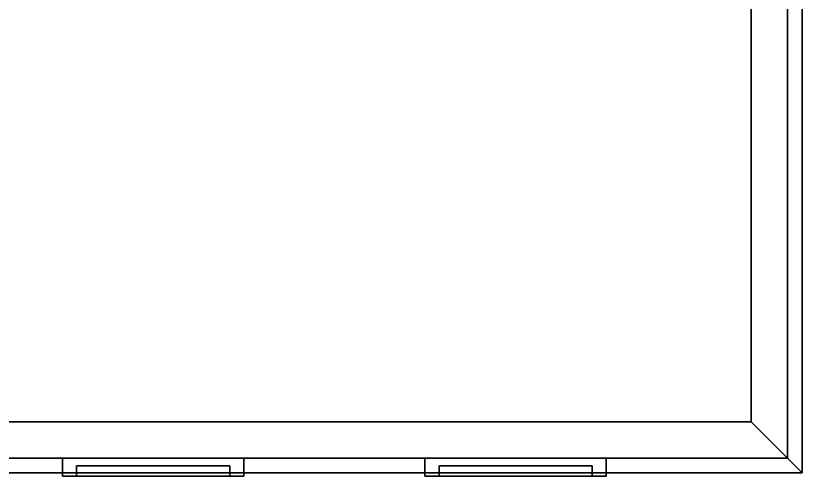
# Model space of a CAD drawing. Extents: x -9.3 to 15.5, y -7 to 5.4.
# Drawn here: x 10.151 to 14.49, y -4.1 to -1.562 of the extents above; entities that cross this region are included whole.
import ezdxf

# ---------------------------------------------------------------- set-up
doc = ezdxf.new("R2010")
doc.units = 0

msp = doc.modelspace()

# ---------------------------------------------------------------- linework, layer by layer
for points in [[(14.2088, 4.8, 5.5), (14.2088, -3.8, 5.5), (14.4902, -4.0814, 5.5), (14.4902, 5.0814, 5.5)], [(14.4902, 5.0814, 5.2631), (14.4902, -4.0814, 5.2631), (14.4088, -4, 5.2631), (14.4088, 5, 5.2631)], [(14.4902, 5.0814, 5.2631), (14.4902, 5.0814, 5.5), (14.4902, -4.0814, 5.5), (14.4902, -4.0814, 5.2631)], [(14.4088, -4, 1.1), (14.4088, -4), (14.4088, 5), (14.4088, 5, 1.1)], [(14.4088, -4, 5.2631), (14.4088, -4, 1.1), (14.4088, 5, 1.1), (14.4088, 5, 5.2631)], [(14.2088, -3.8, 4.7), (14.2088, 4.8, 4.7), (5.6088, 4.8, 4.7), (5.6088, -3.8, 4.7)], [(14.2088, 4.8, 4.7), (14.2088, -3.8, 4.7), (14.2088, -3.8, 5.5), (14.2088, 4.8, 5.5)], [(14.2088, -3.8, 5.5), (5.6088, -3.8, 5.5), (5.4088, -4.0814, 5.5), (14.4902, -4.0814, 5.5)], [(14.2088, -3.8, 4.7), (5.6088, -3.8, 4.7), (5.6088, -3.8, 5.5), (14.2088, -3.8, 5.5)], [(14.4902, -4.0814, 5.2631), (5.4088, -4.0814, 5.2631), (5.4088, -4, 5.2631), (14.4088, -4, 5.2631)], [(9.4088, -4, 1.1), (5.4088, -4), (14.4088, -4), (10.4088, -4, 1.1)], [(10.4088, -4, 2.4226), (14.4088, -4, 5.2631), (5.4088, -4, 5.2631), (9.4088, -4, 2.4226)], [(9.4088, -4, 2.4226), (9.4088, -4, 1.1), (10.4088, -4, 1.1), (10.4088, -4, 2.4226)], [(10.4088, -4, 1.1), (14.4088, -4), (11.4088, -4, 1.1)], [(11.4088, -4, 2.4226), (14.4088, -4, 5.2631), (10.4088, -4, 2.4226)], [(11.4088, -4.1, 1.1), (10.4088, -4.1, 1.1), (10.4088, -4, 1.1), (11.4088, -4, 1.1)], [(10.4088, -4.1, 1.1), (10.4088, -4.1, 2.4226), (10.4088, -4, 2.4226), (10.4088, -4, 1.1)], [(10.4088, -4.1, 2.4226), (11.4088, -4.1, 2.4226), (11.4088, -4, 2.4226), (10.4088, -4, 2.4226)], [(11.4088, -4, 2.4226), (11.4088, -4, 1.1), (12.4088, -4, 1.1), (12.4088, -4, 2.4226)], [(11.4088, -4, 1.1), (14.4088, -4), (12.4088, -4, 1.1)], [(12.4088, -4, 2.4226), (14.4088, -4, 5.2631), (11.4088, -4, 2.4226)], [(11.4088, -4.1, 2.4226), (11.4088, -4.1, 1.1), (11.4088, -4, 1.1), (11.4088, -4, 2.4226)], [(12.4088, -4, 1.1), (14.4088, -4), (13.4088, -4, 1.1)], [(13.4088, -4, 2.4226), (14.4088, -4, 5.2631), (12.4088, -4, 2.4226)], [(13.4088, -4.1, 1.1), (12.4088, -4.1, 1.1), (12.4088, -4, 1.1), (13.4088, -4, 1.1)], [(12.4088, -4.1, 1.1), (12.4088, -4.1, 2.4226), (12.4088, -4, 2.4226), (12.4088, -4, 1.1)], [(12.4088, -4.1, 2.4226), (13.4088, -4.1, 2.4226), (13.4088, -4, 2.4226), (12.4088, -4, 2.4226)], [(13.4088, -4, 2.4226), (13.4088, -4, 1.1), (14.4088, -4, 1.1)], [(13.4088, -4, 1.1), (14.4088, -4), (14.4088, -4, 1.1)], [(14.4088, -4, 5.2631), (13.4088, -4, 2.4226), (14.4088, -4, 1.1)], [(13.4088, -4.1, 2.4226), (13.4088, -4.1, 1.1), (13.4088, -4, 1.1), (13.4088, -4, 2.4226)], [(11.3312, -4.0422, 1.2026), (10.4863, -4.0422, 1.2026), (10.4863, -4.1, 1.2026), (11.3312, -4.1, 1.2026)], [(10.4863, -4.1, 2.32), (10.4863, -4.1, 1.2026), (10.4863, -4.0422, 1.2026), (10.4863, -4.0422, 2.32)], [(10.4863, -4.0422, 2.32), (11.3312, -4.0422, 2.32), (11.3312, -4.1, 2.32), (10.4863, -4.1, 2.32)], [(11.3312, -4.0422, 2.32), (10.4863, -4.0422, 2.32), (10.4863, -4.0422, 1.2026), (11.3312, -4.0422, 1.2026)], [(11.3312, -4.0422, 2.32), (11.3312, -4.0422, 1.2026), (11.3312, -4.1, 1.2026), (11.3312, -4.1, 2.32)], [(13.3312, -4.0422, 1.2026), (12.4863, -4.0422, 1.2026), (12.4863, -4.1, 1.2026), (13.3312, -4.1, 1.2026)], [(12.4863, -4.1, 2.32), (12.4863, -4.1, 1.2026), (12.4863, -4.0422, 1.2026), (12.4863, -4.0422, 2.32)], [(12.4863, -4.0422, 2.32), (13.3312, -4.0422, 2.32), (13.3312, -4.1, 2.32), (12.4863, -4.1, 2.32)], [(13.3312, -4.0422, 2.32), (12.4863, -4.0422, 2.32), (12.4863, -4.0422, 1.2026), (13.3312, -4.0422, 1.2026)], [(13.3312, -4.0422, 2.32), (13.3312, -4.0422, 1.2026), (13.3312, -4.1, 1.2026), (13.3312, -4.1, 2.32)], [(14.4902, -4.0814, 5.5), (5.4088, -4.0814, 5.5), (5.4088, -4.0814, 5.2631), (14.4902, -4.0814, 5.2631)], [(10.4088, -4.1, 1.1), (11.4088, -4.1, 1.1), (11.3312, -4.1, 1.2026), (10.4863, -4.1, 1.2026)], [(10.4088, -4.1, 2.4226), (10.4088, -4.1, 1.1), (10.4863, -4.1, 1.2026), (10.4863, -4.1, 2.32)], [(10.4863, -4.1, 2.32), (11.3312, -4.1, 2.32), (11.4088, -4.1, 2.4226), (10.4088, -4.1, 2.4226)], [(11.3312, -4.1, 2.32), (11.3312, -4.1, 1.2026), (11.4088, -4.1, 1.1), (11.4088, -4.1, 2.4226)], [(12.4088, -4.1, 1.1), (13.4088, -4.1, 1.1), (13.3312, -4.1, 1.2026), (12.4863, -4.1, 1.2026)], [(12.4088, -4.1, 2.4226), (12.4088, -4.1, 1.1), (12.4863, -4.1, 1.2026), (12.4863, -4.1, 2.32)], [(12.4863, -4.1, 2.32), (13.3312, -4.1, 2.32), (13.4088, -4.1, 2.4226), (12.4088, -4.1, 2.4226)], [(13.3312, -4.1, 2.32), (13.3312, -4.1, 1.2026), (13.4088, -4.1, 1.1), (13.4088, -4.1, 2.4226)]]:
    msp.add_3dface(points)

doc.saveas('drawing.dxf')
